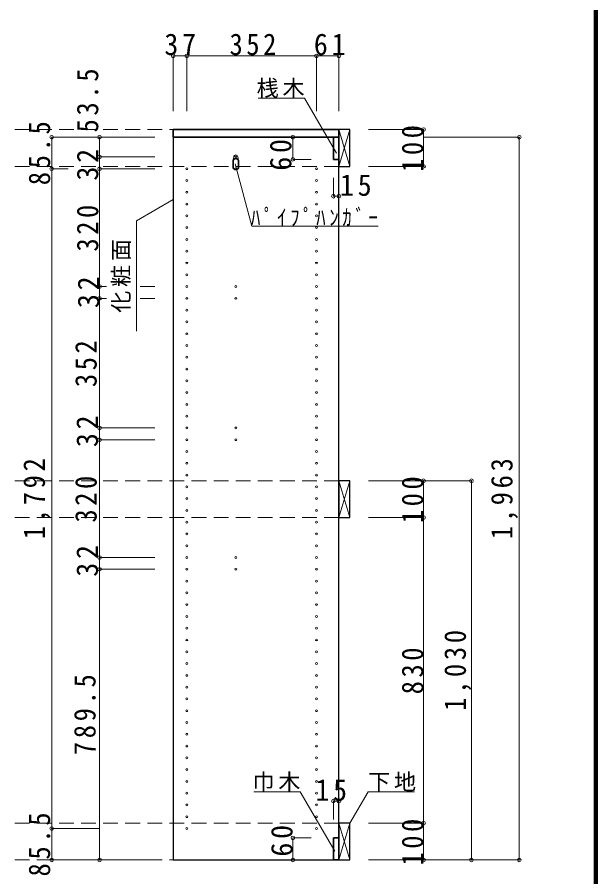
# Model space of a CAD drawing. Units: millimetres, scale not verified. Extents: x -3922 to 3878, y -2932 to 2722.
# Drawn here: x 2304 to 3878, y -1757 to 578 of the extents above; entities that cross this region are included whole.
import ezdxf

# ---------------------------------------------------------------- set-up
doc = ezdxf.new("R2010")
doc.units = ezdxf.units.MM
doc.header["$LTSCALE"] = 20
doc.header["$PDMODE"] = 32
doc.header["$PDSIZE"] = 10
doc.linetypes.add('DASHED2', pattern=[3, 2, -1])
for name, color, linetype, lineweight in [('0-2', 2, 'Continuous', 35), ('0-5_側板', 4, 'Continuous', 9), ('0-6_パイプハンガー', 4, 'Continuous', 9), ('0-7_桟木・巾木', 2, 'Continuous', 35), ('0-8', 7, 'Continuous', 18), ('0-A_文字', 7, 'Continuous', 18), ('0-B_寸法', 7, 'Continuous', 9), ('F-1_枠', 6, 'Continuous', 40)]:
    doc.layers.add(name, color=color, linetype=linetype, lineweight=lineweight)
doc.styles.add('ＭＳ ゴシック', font='')
doc.styles.get('ＭＳ ゴシック').set_extended_font_data('MS Gothic')

msp = doc.modelspace()

# ---------------------------------------------------------------- linework, layer by layer
at = {"layer": '0-2'}
for p, q in [((2727.47, 272.73), (3177.47, 272.73)), ((3177.47, 272.73), (3177.47, 251.73))]:
    msp.add_line(p, q, dxfattribs=at)
msp.add_lwpolyline([(3177.47, 251.73), (2727.47, 251.73), (2727.47, 272.73)], dxfattribs=at)
at = {"layer": '0-5_側板', "color": 3, "lineweight": 25}
for p, q in [((3177.47, 251.73), (2727.47, 251.73)), ((3177.47, -1711.27), (3177.47, 251.73))]:
    msp.add_line(p, q, dxfattribs=at)
msp.add_lwpolyline([(2727.47, 251.73), (2727.47, -1711.27), (3177.47, -1711.27)], dxfattribs=at)
at = {"layer": '0-5_側板'}
for centre in [(2897.47, 198.23), (2764.47, 166.23), (2897.47, 166.23), (3116.47, 166.23), (2764.47, 134.23), (3116.47, 134.23), (2764.47, 102.23), (3116.47, 102.23), (2764.47, 70.23), (3116.47, 70.23), (2764.47, 38.23), (3116.47, 38.23), (2764.47, 6.23), (3116.47, 6.23), (2764.47, -25.77), (3116.47, -25.77), (2764.47, -57.77), (3116.47, -57.77), (2764.47, -89.77), (3116.47, -89.77), (2764.47, -121.77), (3116.47, -121.77), (2764.47, -153.77), (2897.47, -153.77), (3116.47, -153.77), (2764.47, -185.77), (2897.47, -185.77), (3116.47, -185.77), (2764.47, -217.77), (3116.47, -217.77), (2764.47, -249.77), (3116.47, -249.77), (2764.47, -281.77), (3116.47, -281.77), (2764.47, -313.77), (3116.47, -313.77), (2764.47, -345.77), (3116.47, -345.77), (2764.47, -377.77), (3116.47, -377.77), (2764.47, -409.77), (3116.47, -409.77), (2764.47, -441.77), (3116.47, -441.77), (2764.47, -473.77), (3116.47, -473.77), (2764.47, -505.77), (3116.47, -505.77), (2764.47, -537.77), (2897.47, -537.77), (3116.47, -537.77), (2764.47, -569.77), (2897.47, -569.77), (3116.47, -569.77), (2764.47, -601.77), (3116.47, -601.77), (2764.47, -633.77), (3116.47, -633.77), (2764.47, -665.77), (3116.47, -665.77), (2764.47, -697.77), (3116.47, -697.77), (2764.47, -729.77), (3116.47, -729.77), (2764.47, -761.77), (3116.47, -761.77), (2764.47, -793.77), (3116.47, -793.77), (2764.47, -825.77), (3116.47, -825.77), (2764.47, -857.77), (3116.47, -857.77), (2764.47, -889.77), (2897.47, -889.77), (3116.47, -889.77), (2764.47, -921.77), (2897.47, -921.77), (3116.47, -921.77), (2764.47, -953.77), (3116.47, -953.77), (2764.47, -985.77), (3116.47, -985.77), (2764.47, -1017.77), (3116.47, -1017.77), (2764.47, -1049.77), (3116.47, -1049.77), (2764.47, -1081.77), (3116.47, -1081.77), (2764.47, -1113.77), (3116.47, -1113.77), (2764.47, -1145.77), (3116.47, -1145.77), (2764.47, -1177.77), (3116.47, -1177.77), (2764.47, -1209.77), (3116.47, -1209.77), (2764.47, -1241.77), (3116.47, -1241.77), (2764.47, -1273.77), (3116.47, -1273.77), (2764.47, -1305.77), (3116.47, -1305.77), (2764.47, -1337.77), (3116.47, -1337.77), (2764.47, -1369.77), (3116.47, -1369.77), (2764.47, -1401.77), (3116.47, -1401.77), (2764.47, -1433.77), (3116.47, -1433.77), (2764.47, -1465.77), (3116.47, -1465.77), (2764.47, -1497.77), (3116.47, -1497.77), (2764.47, -1529.77), (3116.47, -1529.77), (2764.47, -1561.77), (3116.47, -1561.77), (2764.47, -1593.77), (3116.47, -1593.77), (2764.47, -1625.77), (3116.47, -1625.77)]:
    msp.add_circle(centre, 2.5, dxfattribs=at)
at = {"layer": '0-6_パイプハンガー', "color": 2, "lineweight": 35}
for p, q in [((2889.97, 186.23), (2889.97, 171.23)), ((2904.97, 186.23), (2904.97, 171.23))]:
    msp.add_line(p, q, dxfattribs=at)
at = {"layer": '0-6_パイプハンガー', "color": 7, "lineweight": 18}
for centre, radius, start, end in [((2936.07, 184.72), 46.13, 162.96035, 178.115), ((2897.47, 198.23), 5.5, 0, 180), ((2858.86, 184.72), 46.13, 1.885, 17.03965)]:
    msp.add_arc(centre, radius, start, end, dxfattribs=at)
at = {"layer": '0-6_パイプハンガー', "color": 2, "lineweight": 35}
for centre, start, end in [((2897.47, 186.23), 0, 180), ((2897.47, 171.23), 180, 0)]:
    msp.add_arc(centre, 7.5, start, end, dxfattribs=at)
at = {"layer": '0-7_桟木・巾木'}
for p, q in [((3177.47, 251.73), (3162.47, 251.73)), ((3162.47, 191.73), (3162.47, 251.73)), ((3177.47, 251.73), (3177.47, 191.73)), ((3162.47, -1651.27), (3177.47, -1651.27)), ((3177.47, -1651.27), (3177.47, -1711.27))]:
    msp.add_line(p, q, dxfattribs=at)
for points in [[(3177.47, 191.73), (3165.97, 191.73), (3162.47, 191.73)], [(3177.47, -1711.27), (3162.47, -1711.27), (3162.47, -1651.27)]]:
    msp.add_lwpolyline(points, dxfattribs=at)
at = {"layer": '0-8', "color": 3, "lineweight": 25}
for p, q in [((3177.47, 272.73), (3177.47, 172.73)), ((3207.47, 272.73), (3177.47, 272.73)), ((3207.47, 172.73), (3207.47, 272.73)), ((3177.47, 172.73), (3207.47, 172.73)), ((3177.47, -681.27), (3177.47, -781.27)), ((3207.47, -681.27), (3177.47, -681.27)), ((3207.47, -781.27), (3207.47, -681.27)), ((3177.47, -781.27), (3207.47, -781.27)), ((3177.47, -1611.27), (3177.47, -1711.27)), ((3207.47, -1611.27), (3177.47, -1611.27)), ((3207.47, -1711.27), (3207.47, -1611.27)), ((3177.47, -1711.27), (3207.47, -1711.27))]:
    msp.add_line(p, q, dxfattribs=at)
at = {"layer": '0-8'}
for p, q in [((3177.47, 172.73), (3207.47, 272.73)), ((3177.47, 272.73), (3207.47, 172.73)), ((3177.47, -781.27), (3207.47, -681.27)), ((3177.47, -681.27), (3207.47, -781.27)), ((3177.47, -1711.27), (3207.47, -1611.27)), ((3177.47, -1611.27), (3207.47, -1711.27))]:
    msp.add_line(p, q, dxfattribs=at)
at = {"layer": '0-A_文字'}
for p, q in [((2895.87, 179.76), (2941.41, 9.81)), ((2727.47, 82.66), (2627.47, 24.93)), ((2627.47, -275.07), (2627.47, 24.93)), ((2941.41, 9.81), (3283.74, 9.81)), ((3072.69, -1525.68), (2946.66, -1525.68)), ((3166.07, -1687.41), (3072.69, -1525.68))]:
    msp.add_line(p, q, dxfattribs=at)
for points in [[(3170.8, 208.2), (3084.12, 358.32), (2958.09, 358.32)], [(3207.47, -1611.27), (3256.89, -1525.68), (3382.91, -1525.68)]]:
    msp.add_lwpolyline(points, dxfattribs=at)
at = {"layer": '0-B_寸法', "color": 4}
for p, q in [((2727.47, 472.73), (2727.47, 322.73)), ((2727.47, 472.73), (3177.47, 472.73)), ((2764.47, 472.73), (2764.47, 322.73)), ((3116.47, 472.73), (3116.47, 322.73)), ((3177.47, 472.73), (3177.47, 322.73)), ((3407.47, 272.73), (3257.47, 272.73)), ((3407.47, 272.73), (3407.47, 172.73)), ((2397.47, 251.73), (2397.47, -1711.27)), ((2397.47, 251.73), (2527.47, 251.73)), ((2527.47, 251.73), (2527.47, 198.23)), ((2677.47, 251.73), (2527.47, 251.73)), ((3052.47, 251.73), (3052.47, 191.73)), ((3052.47, 251.73), (3102.47, 251.73)), ((3667.47, 251.73), (3407.47, 251.73)), ((3667.47, 251.73), (3667.47, -1711.27)), ((2527.47, 198.23), (2527.47, 166.23)), ((2677.47, 198.23), (2527.47, 198.23)), ((3052.47, 191.73), (3102.47, 191.73)), ((2397.47, 166.23), (2442.48, 166.23)), ((2527.47, 166.23), (2527.47, -153.77)), ((2677.47, 166.23), (2527.47, 166.23)), ((3407.47, 172.73), (3257.47, 172.73)), ((3162.47, 91.73), (3162.47, 141.73)), ((3177.47, 91.73), (3177.47, 141.73)), ((3162.47, 91.73), (3177.47, 91.73)), ((2527.47, -153.77), (2527.47, -185.77)), ((2545.96, -153.77), (2527.47, -153.77)), ((2677.47, -153.77), (2637.72, -153.77)), ((2527.47, -185.77), (2527.47, -537.77)), ((2545.96, -185.77), (2527.47, -185.77)), ((2677.47, -185.77), (2637.72, -185.77)), ((2527.47, -537.77), (2527.47, -569.77)), ((2677.47, -537.77), (2527.47, -537.77)), ((2527.47, -569.77), (2527.47, -889.77)), ((2677.47, -569.77), (2527.47, -569.77)), ((3537.47, -681.27), (3257.47, -681.27)), ((3407.47, -781.27), (3407.47, -681.27)), ((3537.47, -1711.27), (3537.47, -681.27)), ((3407.47, -781.27), (3257.47, -781.27)), ((3407.47, -1611.27), (3407.47, -781.27)), ((2527.47, -889.77), (2527.47, -921.77)), ((2677.47, -889.77), (2527.47, -889.77)), ((2677.47, -921.77), (2527.47, -921.77)), ((2527.47, -1711.27), (2527.47, -921.77)), ((3162.47, -1551.27), (3177.47, -1551.27)), ((3162.47, -1551.27), (3162.47, -1601.27)), ((3177.47, -1551.27), (3177.47, -1601.27)), ((2397.47, -1625.77), (2527.47, -1625.77)), ((3407.47, -1611.27), (3257.47, -1611.27)), ((3407.47, -1711.27), (3407.47, -1611.27)), ((3052.47, -1651.27), (3052.47, -1711.27)), ((3052.47, -1651.27), (3102.47, -1651.27)), ((2397.47, -1711.27), (2527.47, -1711.27)), ((2527.47, -1711.27), (2677.47, -1711.27)), ((3052.47, -1711.27), (3102.47, -1711.27)), ((3667.47, -1711.27), (3257.47, -1711.27))]:
    msp.add_line(p, q, dxfattribs=at)
at = {"layer": '0-B_寸法', "color": 4, "linetype": 'DASHED2'}
for p, q in [((3177.47, 272.73), (-3011.53, 272.73)), ((3177.47, 172.73), (-3011.53, 172.73)), ((3177.47, -681.27), (-3011.53, -681.27)), ((3177.47, -781.27), (-3011.53, -781.27)), ((3177.47, -1611.27), (-3011.53, -1611.27)), ((3177.47, -1711.27), (-3011.53, -1711.27))]:
    msp.add_line(p, q, dxfattribs=at)
at = {"layer": '0-B_寸法'}
for p in [(2727.47, 472.73), (2764.47, 472.73), (3116.47, 472.73), (3177.47, 472.73), (3407.47, 272.73), (2397.47, 251.73), (2527.47, 251.73), (3052.47, 251.73), (3667.47, 251.73), (2527.47, 198.23), (3052.47, 191.73), (2397.47, 166.23), (2527.47, 166.23), (3407.47, 172.73), (3162.47, 91.73), (3177.47, 91.73), (2527.47, -153.77), (2527.47, -185.77), (2527.47, -537.77), (2527.47, -569.77), (3407.47, -681.27), (3537.47, -681.27), (3407.47, -781.27), (2527.47, -889.77), (2527.47, -921.77), (3162.47, -1551.27), (3177.47, -1551.27), (3407.47, -1611.27), (2397.47, -1625.77), (3052.47, -1651.27), (2397.47, -1711.27), (2527.47, -1711.27), (3052.47, -1711.27), (3407.47, -1711.27), (3537.47, -1711.27), (3667.47, -1711.27)]:
    msp.add_point(p, dxfattribs=at)
at = {"layer": 'F-1_枠'}
for p, q in [((3871.3, 2722.29), (3871.3, -2864.37)), ((3874.63, 2722.29), (3874.63, -2864.37)), ((3877.97, 2722.29), (3877.97, -2864.37))]:
    msp.add_line(p, q, dxfattribs=at)

# ---------------------------------------------------------------- texts
at = {"layer": '0-A_文字', "char_height": 43.99, "attachment_point": 7, "style": 'ＭＳ ゴシック'}
for s, insert in [('\\T1.17;桟木', (2954.12, 358.32)), ('\\T1.39;\\W0.85;ﾊﾟｲﾌﾟﾊﾝｶﾞｰ', (2938.74, 9.81)), ('\\T1.17;巾木', (2942.69, -1525.68)), ('\\T1.17;下地', (3256.89, -1525.68))]:
    msp.add_mtext(s, dxfattribs=dict(at, insert=insert))
at = {"layer": '0-A_文字', "insert": (2612.47, -225.07), "char_height": 43.99, "attachment_point": 7, "rotation": 90, "style": 'ＭＳ ゴシック'}
msp.add_mtext('\\T1.17;化粧面', dxfattribs=at)
at = {"layer": '0-B_寸法', "char_height": 58.65, "attachment_point": 7, "style": 'ＭＳ ゴシック'}
for s, insert in [('\\T1.27;\\W0.95;37', (2703.47, 473.94)), ('\\T1.27;\\W0.9;352', (2880.47, 473.94)), ('\\T1.27;\\W0.95;61', (3109.47, 473.94)), ('\\T1.27;\\W0.95;15', (3180.36, 91.73)), ('\\T1.27;\\W0.95;15', (3113.62, -1551.27))]:
    msp.add_mtext(s, dxfattribs=dict(at, insert=insert))
at = {"layer": '0-B_寸法', "char_height": 58.65, "attachment_point": 7, "rotation": 90, "style": 'ＭＳ ゴシック'}
for s, insert in [('\\T1.28;\\W0.9;53.5', (2524.86, 264.81)), ('\\T1.28;\\W0.9;85.5', (2394.15, 121.48)), ('\\T1.27;\\W0.9;100', (3407.47, 157.73)), ('\\T1.27;\\W0.95;60', (3049.27, 160.86)), ('\\T1.27;\\W0.95;32', (2524.86, 134.1)), ('\\T1.27;\\W0.9;320', (2524.86, -58.77)), ('\\T1.27;\\W0.95;32', (2527.47, -212.27)), ('\\T1.27;\\W0.9;352', (2520.56, -426.77)), ('\\T1.27;\\W0.95;32', (2523.96, -589.89)), ('\\T1.28;\\W0.9;1,792', (2394.15, -839.77)), ('\\T1.28;\\W0.9;1,963', (3664.15, -839.77)), ('\\T1.27;\\W0.9;320', (2520.56, -794.77)), ('\\T1.27;\\W0.9;100', (3407.47, -796.27)), ('\\T1.27;\\W0.95;32', (2523.96, -941.89)), ('\\T1.28;\\W0.9;1,030', (3537.47, -1306.27)), ('\\T1.27;\\W0.9;830', (3407.47, -1261.27)), ('\\T1.28;\\W0.9;789.5', (2517.47, -1426.52)), ('\\T1.28;\\W0.9;85.5', (2394.15, -1756.02)), ('\\T1.27;\\W0.9;100', (3407.47, -1726.27)), ('\\T1.27;\\W0.95;60', (3052.47, -1702.05))]:
    msp.add_mtext(s, dxfattribs=dict(at, insert=insert))

doc.saveas('drawing.dxf')
